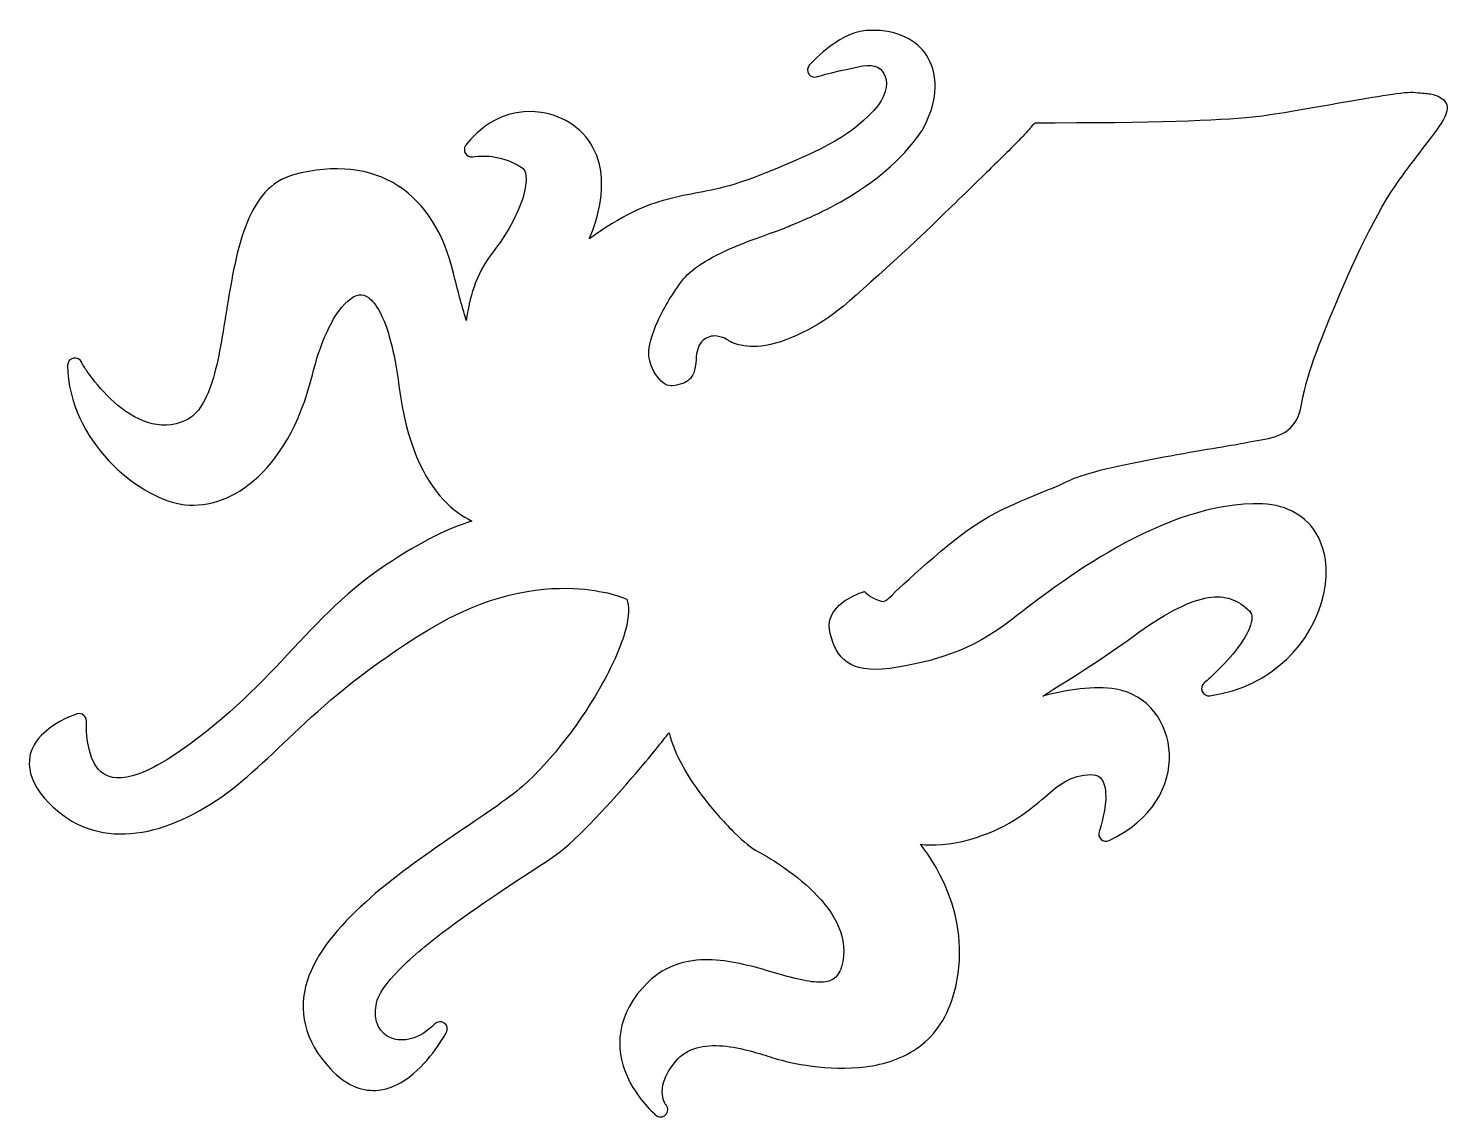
# Model space of a CAD drawing. Extents: x -0.3 to 97.8, y 0.9 to 76.3.
import ezdxf

# ---------------------------------------------------------------- set-up
doc = ezdxf.new("R2010")
doc.units = 0
doc.layers.add('Layer_1', color=7, linetype='CONTINUOUS')

msp = doc.modelspace()

# ---------------------------------------------------------------- linework, layer by layer
at = {"layer": 'Layer_1', "color": 7}
msp.add_lwpolyline([(57.618004, 76.116587)], close=True, dxfattribs=at)
for points in [[(57.618009, 76.116587), (56.566783, 76.029247), (55.623427, 75.414952), (54.910977, 74.851158)], [(61.680698, 74.604087), (60.967453, 75.575167), (59.501945, 76.273106), (57.618004, 76.116587)], [(54.910977, 74.851158), (54.198527, 74.287375), (53.71215, 73.740422), (53.71215, 73.740422)], [(61.498081, 69.220104), (62.967612, 71.798383), (62.356458, 73.684058), (61.680698, 74.604087)], [(53.71215, 73.740422), (53.55524, 73.566209), (53.539378, 73.306736), (53.6739, 73.114707)], [(54.27504, 72.936905), (54.27504, 72.936905), (54.721619, 73.119923), (57.383829, 73.673817)], [(57.383829, 73.673817), (58.266625, 73.847364), (58.748772, 73.509653), (58.95004, 72.947641)], [(53.6739, 73.114707), (53.808422, 72.922679), (54.057705, 72.848947), (54.27504, 72.936905)], [(58.95004, 72.947641), (59.151309, 72.38564), (59.015831, 71.49211), (58.155118, 70.586513)], [(93.70531, 71.652149), (92.82806, 71.523383), (91.744651, 71.337659), (90.620154, 71.140825)], [(95.626013, 71.819723), (95.175914, 71.874063), (94.582561, 71.780893), (93.70531, 71.652149)], [(96.657263, 71.718743), (96.382701, 71.760873), (96.138843, 71.757793), (95.626013, 71.819723)], [(97.51449, 71.35351), (97.197256, 71.561685), (96.931825, 71.676646), (96.657263, 71.718743)], [(35.153945, 70.457604), (31.823461, 70.962218), (29.937539, 68.160925), (29.937539, 68.160925)], [(90.620154, 71.140825), (88.37116, 70.747135), (85.944154, 70.305826), (84.800036, 70.182615)], [(97.793786, 70.968939), (97.753229, 71.112445), (97.64701, 71.266544), (97.51449, 71.35351)], [(97.806678, 70.590814), (97.826291, 70.700374), (97.834343, 70.825422), (97.793786, 70.968939)], [(38.883633, 67.759172), (38.203208, 69.264885), (36.808134, 70.206969), (35.153945, 70.457604)], [(58.155118, 70.586513), (56.292178, 68.626412), (54.351241, 67.744278), (49.896525, 65.960925)], [(69.49242, 69.727149), (69.297201, 69.726966), (69.119691, 69.613929), (69.036951, 69.437112)], [(70.704138, 69.727149), (70.704138, 69.727149), (69.49242, 69.727149), (69.49242, 69.727149)], [(84.800036, 70.182615), (82.437076, 69.928141), (78.87227, 69.727149), (70.704138, 69.727149)], [(96.588514, 68.564834), (96.998116, 69.106683), (97.343572, 69.580552), (97.568202, 69.987101)], [(97.568202, 69.987101), (97.680516, 70.19037), (97.767447, 70.371672), (97.806678, 70.590814)], [(56.225817, 64.476343), (58.018923, 65.526777), (60.029465, 67.041136), (61.476598, 69.187874)], [(61.476598, 69.187874), (61.48417, 69.198338), (61.491336, 69.209089), (61.498081, 69.220104)], [(68.792031, 69.155633), (68.617467, 68.963419), (68.371208, 68.706228), (68.080899, 68.410119)], [(68.993985, 69.389812), (68.948049, 69.333162), (68.879313, 69.25174), (68.792031, 69.155633)], [(69.036951, 69.437112), (69.067718, 69.503332), (69.039921, 69.447012), (68.993985, 69.389812)], [(29.937539, 68.160925), (29.827021, 67.994472), (29.825408, 67.778412), (29.933428, 67.610327)], [(38.55707, 61.86601), (39.530196, 64.241581), (39.564058, 66.253459), (38.883633, 67.759172)], [(68.080899, 68.410119), (67.500279, 67.817923), (66.737513, 67.065853), (65.962539, 66.308954)], [(93.896523, 64.893155), (94.690923, 66.142777), (95.769312, 67.481147), (96.588514, 68.564834)], [(25.266835, 65.385141), (23.3689, 66.606251), (20.903896, 66.902943), (18.048085, 66.141391)], [(29.933428, 67.610327), (30.041449, 67.442243), (30.238654, 67.353954), (30.435976, 67.385337)], [(30.435976, 67.385337), (31.357926, 67.533507), (32.553564, 67.423617), (33.789687, 66.67851)], [(18.048085, 66.141391), (16.475559, 65.72206), (15.479889, 64.434367), (14.831874, 62.854283)], [(33.789687, 66.67851), (33.970983, 66.56928), (34.075698, 66.398439), (34.114101, 66.042567)], [(34.114101, 66.042567), (34.152502, 65.686695), (34.087525, 65.178715), (33.912149, 64.600962)], [(49.896525, 65.960925), (47.873467, 65.192212), (46.445375, 65.000977), (44.985197, 64.701942)], [(65.962539, 66.308954), (64.412591, 64.795156), (62.846106, 63.297561), (62.499258, 62.940204)], [(29.103945, 59.339442), (28.457912, 62.056574), (27.164772, 64.164042), (25.266835, 65.385141)], [(89.088319, 54.724601), (90.737304, 58.902016), (92.294059, 62.372428), (93.896523, 64.893155)], [(33.912149, 64.600962), (33.561383, 63.445467), (32.785124, 62.013498), (31.780899, 60.73378)], [(44.985197, 64.701942), (43.5227, 64.402434), (42.035732, 63.984247), (40.073868, 62.776942)], [(52.270544, 62.579272), (52.81847, 62.823736), (54.43271, 63.425909), (56.225817, 64.476343)], [(14.831874, 62.854283), (14.183861, 61.27421), (13.834713, 59.355964), (13.523476, 57.444527)], [(62.499258, 62.940204), (61.973568, 62.398586), (57.439107, 58.166171), (55.708047, 56.774187)], [(40.073868, 62.776942), (39.373976, 62.346237), (38.944214, 62.035256), (38.494766, 61.713462)], [(38.494766, 61.713462), (38.520154, 61.775612), (38.529801, 61.799372), (38.55707, 61.86601)], [(48.656871, 61.215019), (50.152157, 61.838961), (51.585784, 62.273758), (52.270544, 62.579272)], [(45.010973, 58.937678), (45.65166, 59.763624), (47.161586, 60.591077), (48.656871, 61.215019)], [(31.780899, 60.73378), (30.617237, 59.250881), (30.198294, 57.552371), (29.989101, 56.078118)], [(29.989101, 56.078118), (29.667158, 57.123888), (29.371691, 58.213339), (29.103945, 59.339442)], [(43.227771, 56.015803), (43.652551, 56.949681), (44.273076, 57.986409), (45.010973, 58.937678)], [(13.523476, 57.444527), (13.212239, 55.533079), (12.94126, 53.626207), (12.50082, 52.116391)], [(20.92699, 56.355263), (21.522894, 57.312472), (22.146725, 57.784141), (22.581286, 57.837689)], [(22.581286, 57.837689), (22.798567, 57.864419), (22.992121, 57.819979), (23.232263, 57.646476)], [(23.232263, 57.646476), (23.472405, 57.472951), (23.745966, 57.155612), (24.009997, 56.660337)], [(19.350036, 52.318351), (19.769251, 54.007907), (20.331086, 55.398054), (20.92699, 56.355263)], [(24.009997, 56.660337), (24.538061, 55.669798), (25.021761, 53.991121), (25.329138, 51.544908)], [(42.600426, 53.768536), (42.5865, 54.23487), (42.802989, 55.081925), (43.227771, 56.015803)], [(55.708047, 56.774187), (54.002106, 55.402399), (51.550952, 54.321341), (50.128555, 54.273403)], [(47.137926, 54.995289), (46.854719, 54.995311), (46.4966, 54.877083), (46.257067, 54.589235)], [(48.106871, 54.685914), (48.106871, 54.685914), (47.704339, 54.995245), (47.137926, 54.995289)], [(46.257067, 54.589235), (46.017534, 54.301387), (45.900942, 53.907983), (45.874646, 53.392556)], [(48.145547, 54.657974), (48.133104, 54.667893), (48.120197, 54.677217), (48.106871, 54.685914)], [(48.54086, 54.473207), (48.225302, 54.583526), (48.145547, 54.657974), (48.145547, 54.657974)], [(50.128555, 54.273403), (49.369749, 54.247773), (48.856417, 54.362833), (48.54086, 54.473207)], [(87.829334, 50.767175), (87.985753, 51.513602), (88.270093, 52.651717), (89.088319, 54.724601)], [(2.835202, 53.466033), (2.596421, 53.42123), (2.423708, 53.212277), (2.424647, 52.969331)], [(3.397888, 53.151942), (3.310694, 53.378704), (3.073983, 53.510836), (2.835202, 53.466033)], [(3.417226, 53.119712), (3.407766, 53.136762), (3.401353, 53.145122), (3.397888, 53.151942)], [(3.531094, 52.926354), (3.479174, 53.009734), (3.440927, 53.07679), (3.417226, 53.119712)], [(43.204137, 52.174394), (42.856516, 52.63492), (42.614671, 53.291389), (42.600426, 53.768536)], [(45.874646, 53.392556), (45.832626, 52.568953), (45.638834, 52.196757), (45.395544, 51.97459)], [(2.424647, 52.969331), (2.46208, 50.331058), (3.69468, 48.054927), (5.260583, 46.386513)], [(3.98871, 52.256047), (3.790479, 52.525569), (3.634924, 52.759649), (3.531094, 52.926354)], [(5.64086, 50.42128), (4.955291, 51.032704), (4.385173, 51.716992), (3.98871, 52.256047)], [(10.255701, 43.367959), (13.339108, 42.844381), (17.596236, 45.250004), (19.350036, 52.318351)], [(12.50082, 52.116391), (12.06038, 50.606586), (11.455713, 49.557593), (10.61664, 49.170888)], [(44.239684, 51.547053), (43.942571, 51.498323), (43.551759, 51.713868), (43.204137, 52.174394)], [(25.329138, 51.544908), (25.833196, 47.53345), (27.062872, 45.112889), (28.412147, 43.666587)], [(45.395544, 51.97459), (45.152252, 51.752423), (44.772263, 51.634349), (44.239684, 51.547053)], [(7.965469, 49.011905), (7.125795, 49.275652), (6.326427, 49.809856), (5.64086, 50.42128)], [(87.290077, 49.024797), (87.631864, 49.568549), (87.672916, 50.020748), (87.829334, 50.767175)], [(10.61664, 49.170888), (9.674623, 48.73674), (8.805143, 48.748158), (7.965469, 49.011905)], [(85.695936, 47.969908), (86.331734, 48.14098), (86.921841, 48.43897), (87.290077, 49.024797)], [(77.755311, 46.547641), (80.214961, 47.006605), (82.609428, 47.37681), (83.50453, 47.553118)], [(83.50453, 47.553118), (84.34061, 47.717799), (85.060139, 47.798847), (85.695936, 47.969908)], [(5.260583, 46.386513), (6.826487, 44.718099), (8.709573, 43.630518), (10.255701, 43.367959)], [(71.825623, 45.067371), (72.737202, 45.507437), (75.295661, 46.088688), (77.755311, 46.547641)], [(64.714296, 41.601942), (67.15009, 43.344342), (69.631545, 44.008159), (71.825623, 45.067371)], [(28.412147, 43.666587), (29.06908, 42.962422), (29.749256, 42.501511), (30.37367, 42.192763)], [(85.038514, 43.378706), (78.229746, 43.651044), (70.781258, 37.763679), (67.767225, 35.425189)], [(88.796132, 41.268939), (88.102978, 42.479038), (86.802755, 43.30813), (85.038514, 43.378706)], [(30.37367, 42.192763), (29.126218, 41.809644), (27.509751, 41.137401), (24.880115, 39.45351)], [(59.115468, 36.782996), (59.115468, 36.782996), (62.255914, 39.843394), (64.714296, 41.601942)], [(89.236561, 36.976354), (89.6044, 38.51653), (89.489286, 40.058829), (88.796132, 41.268939)], [(24.880115, 39.45351), (21.856254, 37.51718), (19.791886, 35.266569), (17.611951, 32.943743)], [(27.335779, 34.651746), (31.408695, 37.146414), (34.905743, 37.641161), (37.38617, 37.52851)], [(37.38617, 37.52851), (39.623342, 37.42687), (40.839906, 36.896637), (41.087927, 36.782996)], [(57.151796, 37.197641), (57.389073, 37.289711), (57.496594, 37.310072), (57.523475, 37.315814)], [(57.523475, 37.315814), (57.613268, 37.229794), (57.901944, 36.913247), (58.595546, 36.669135)], [(41.087927, 36.782996), (41.24791, 36.349805), (41.25508, 35.612321), (40.991248, 34.6453)], [(55.611366, 36.202922), (56.024484, 36.660511), (56.647619, 37.001907), (57.151796, 37.197641)], [(58.595546, 36.669135), (58.776388, 36.604874), (58.978035, 36.649034), (59.115468, 36.782996)], [(76.092421, 34.219908), (78.195987, 35.761316), (79.815786, 36.601507), (81.059609, 36.856047)], [(81.059609, 36.856047), (82.30343, 37.110576), (83.161843, 36.849447), (84.024452, 36.086905)], [(81.399061, 30.112101), (85.787821, 30.739057), (88.500884, 33.896002), (89.236561, 36.976354)], [(55.147303, 34.426158), (54.967631, 35.221084), (55.198244, 35.745333), (55.611366, 36.202922)], [(67.767225, 35.425189), (64.82747, 33.144339), (62.249397, 32.441175), (59.259413, 32.004871)], [(84.024452, 36.086905), (84.344785, 35.803534), (84.370722, 35.506336), (84.209218, 34.98476)], [(12.696326, 22.865422), (16.819686, 25.596469), (19.086338, 29.598962), (27.335779, 34.651746)], [(40.991248, 34.6453), (40.703715, 33.591412), (40.153439, 32.328172), (39.43578, 31.023033)], [(56.309609, 32.4453), (55.701806, 32.874069), (55.344693, 33.552868), (55.147303, 34.426158)], [(84.209218, 34.98476), (84.047713, 34.463173), (83.642371, 33.816351), (83.165077, 33.216587)], [(69.838319, 30.092763), (72.036305, 31.439658), (74.241394, 32.863553), (76.092421, 34.219908)], [(17.611951, 32.943743), (15.432016, 30.620917), (13.132971, 28.220541), (9.596131, 25.888277)], [(59.259413, 32.004871), (57.828032, 31.795992), (56.917411, 32.016531), (56.309609, 32.4453)], [(83.165077, 33.216587), (82.210488, 32.01707), (81.003748, 30.995104), (81.003748, 30.995104)], [(39.43578, 31.023033), (38.000462, 28.412766), (35.8869, 25.628457), (33.899257, 23.866587)], [(74.921523, 30.565422), (73.368054, 30.819346), (71.5386, 30.527802), (69.838319, 30.092763)], [(78.599648, 26.088081), (78.513617, 28.262473), (77.087411, 30.211376), (74.921523, 30.565422)], [(81.003748, 30.995104), (80.832349, 30.850336), (80.777443, 30.609613), (80.869118, 30.404841)], [(80.869118, 30.404841), (80.960792, 30.200069), (81.176915, 30.080683), (81.399061, 30.112101)], [(3.067029, 28.855263), (3.067029, 28.855263), (1.75553, 28.460451), (0.770349, 27.533976)], [(3.530545, 28.771924), (3.399362, 28.874721), (3.225804, 28.905926), (3.067029, 28.855263)], [(3.722302, 28.341783), (3.73353, 28.508066), (3.661728, 28.669128), (3.530545, 28.771924)], [(0.770349, 27.533976), (0.277759, 27.070733), (-0.153061, 26.443271), (-0.220081, 25.656243)], [(4.291638, 25.400581), (3.643285, 26.51509), (3.722302, 28.341783), (3.722302, 28.341783)], [(41.444569, 24.427334), (42.878299, 26.093284), (43.552742, 26.977695), (44.007655, 27.557604)], [(44.007655, 27.557604), (44.384483, 25.987574), (45.379976, 24.365998), (46.480507, 22.947064)], [(-0.220081, 25.656243), (-0.2871, 24.869204), (0.023871, 23.986278), (0.809021, 23.060925)], [(9.596131, 25.888277), (7.852857, 24.738722), (6.627409, 24.387316), (5.834217, 24.429479)], [(74.427382, 20.096084), (77.425343, 21.488684), (78.685677, 23.913689), (78.599648, 26.088081)], [(5.834217, 24.429479), (5.041024, 24.471609), (4.615815, 24.843321), (4.291638, 25.400581)], [(69.778163, 22.934172), (70.85583, 23.859525), (71.563711, 24.528743), (72.934218, 24.644331)], [(72.934218, 24.644331), (73.568693, 24.697791), (73.786469, 24.537851), (73.961171, 24.26405)], [(33.899257, 23.866587), (31.85618, 22.055591), (26.732462, 19.178354), (23.008827, 15.820692)], [(35.761952, 18.809172), (37.418588, 19.913594), (39.60939, 22.294918), (41.444569, 24.427334)], [(73.961171, 24.26405), (74.135872, 23.990227), (74.216102, 23.502795), (74.193202, 22.966391)], [(0.809021, 23.060925), (2.35409, 21.239941), (4.343866, 20.477234), (6.416443, 20.553706)], [(6.416443, 20.553706), (8.48902, 20.630156), (10.642533, 21.505129), (12.696326, 22.865422)], [(46.480507, 22.947064), (47.169934, 22.058165), (47.896685, 21.256452), (48.540859, 20.628891)], [(64.795936, 20.175581), (67.306953, 20.879427), (68.700495, 22.008819), (69.778163, 22.934172)], [(74.193202, 22.966391), (74.147398, 21.893594), (73.739882, 20.72128), (73.739882, 20.72128)], [(48.540859, 20.628891), (49.185031, 20.001341), (49.71346, 19.556116), (50.150038, 19.329087)], [(73.739882, 20.72128), (73.671552, 20.529931), (73.724956, 20.316264), (73.875278, 20.179565)], [(61.386366, 19.840422), (62.283448, 19.741312), (63.344502, 19.768812), (64.795936, 20.175581)], [(63.556288, 9.038081), (65.24908, 14.14724), (62.570046, 18.315712), (61.386366, 19.840422)], [(73.875278, 20.179565), (74.0256, 20.042865), (74.243365, 20.009938), (74.427382, 20.096084)], [(28.747303, 14.039638), (31.314723, 15.960392), (34.203945, 17.770497), (35.761952, 18.809172)], [(50.150038, 19.329087), (50.76603, 19.008778), (52.569827, 17.974833), (54.015077, 16.529675)], [(23.008827, 15.820692), (21.14701, 14.141861), (19.608441, 12.33037), (18.984803, 10.363658)], [(54.015077, 16.529675), (55.460326, 15.084517), (56.50557, 13.31465), (55.927186, 11.37128)], [(25.361366, 11.175777), (26.262009, 12.090757), (27.463594, 13.079261), (28.747303, 14.039638)], [(46.721132, 11.850385), (45.262511, 11.872385), (43.783681, 11.487726), (42.574648, 10.314246)], [(50.975038, 11.044712), (49.640876, 11.427919), (48.179753, 11.828407), (46.721132, 11.850385)], [(23.775819, 8.842567), (23.884246, 9.398265), (24.460723, 10.260786), (25.361366, 11.175777)], [(54.382459, 10.292763), (53.527473, 10.302663), (52.309199, 10.661516), (50.975038, 11.044712)], [(55.927186, 11.37128), (55.789874, 10.909907), (55.600282, 10.669513), (55.364296, 10.516206)], [(18.984803, 10.363658), (18.361166, 8.396957), (18.746268, 6.270613), (20.600428, 4.296476)], [(42.574648, 10.314246), (40.240311, 8.048565), (40.322838, 5.623153), (41.053553, 3.911905)], [(55.364296, 10.516206), (55.128309, 10.362888), (54.809953, 10.288011), (54.382459, 10.292763)], [(24.807069, 6.432027), (24.028126, 6.739158), (23.516501, 7.513569), (23.775819, 8.842567)], [(60.887928, 5.555459), (62.045821, 6.279028), (63.016991, 7.410378), (63.556288, 9.038081)], [(27.808436, 7.41601), (26.740979, 6.315196), (25.586012, 6.124885), (24.807069, 6.432027)], [(28.462287, 7.469896), (28.260953, 7.61593), (27.983145, 7.593035), (27.808436, 7.41601)], [(28.6141, 6.831635), (28.728123, 7.052678), (28.663621, 7.323862), (28.462287, 7.469896)], [(26.310975, 3.954871), (27.740604, 5.151275), (28.6141, 6.831635), (28.6141, 6.831635)], [(44.467421, 4.831439), (45.268321, 5.789374), (46.456669, 5.996328), (47.741639, 5.888462)], [(47.741639, 5.888462), (49.026611, 5.780552), (50.328861, 5.33822), (51.170546, 5.076354)], [(51.170546, 5.076354), (52.047605, 4.803488), (54.514148, 4.174244), (57.10453, 4.3953)], [(57.10453, 4.3953), (58.399721, 4.505828), (59.730035, 4.83189), (60.887928, 5.555459)], [(20.600428, 4.296476), (21.619048, 3.211942), (22.70623, 2.76873), (23.713514, 2.81405)], [(23.713514, 2.81405), (24.7208, 2.85937), (25.596161, 3.356669), (26.310975, 3.954871)], [(43.547889, 2.530459), (43.493791, 3.032059), (43.598445, 3.792082), (44.467421, 4.831439)], [(41.053553, 3.911905), (41.784269, 2.200646), (43.092421, 1.097456), (43.092421, 1.097456)], [(43.803553, 1.804283), (43.803553, 1.804283), (43.601987, 2.028859), (43.547889, 2.530459)], [(43.092421, 1.097456), (43.291924, 0.930156), (43.586082, 0.942596), (43.770747, 1.126143)], [(43.770747, 1.126143), (43.955412, 1.30969), (43.969639, 1.603768), (43.803553, 1.804283)]]:
    msp.add_open_spline(points, degree=3, dxfattribs=at)

doc.saveas('drawing.dxf')
